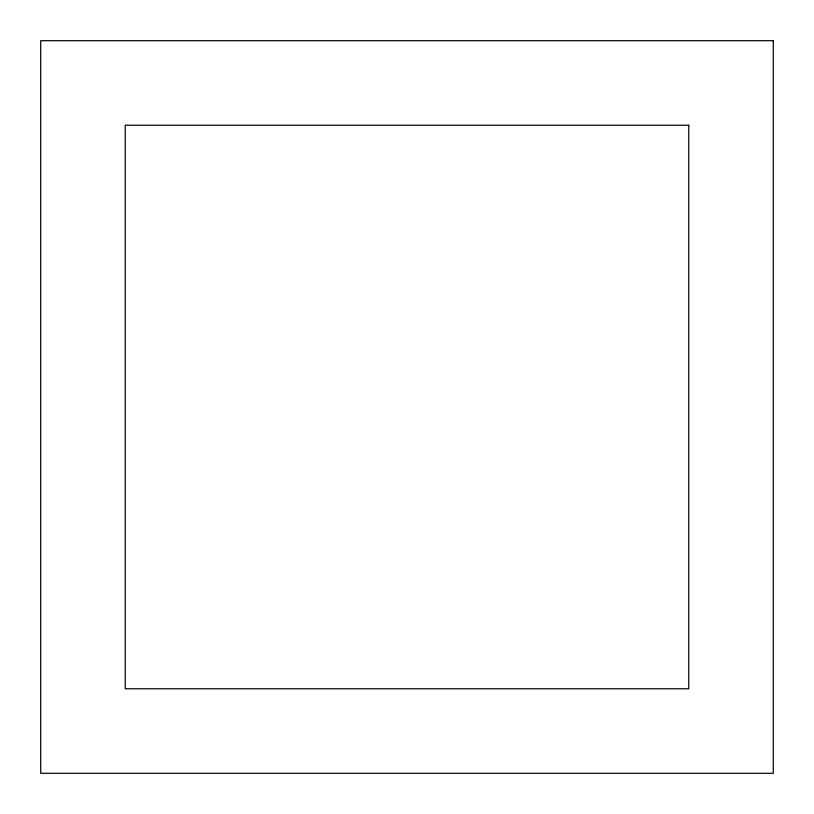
<?xml version="1.0" encoding="UTF-8"?>
<svg xmlns="http://www.w3.org/2000/svg" width="814" height="814" viewBox="0 0 814 814"><rect width="100%" height="100%" fill="white"/><g stroke="black" fill="none" stroke-linecap="round" stroke-linejoin="round"><path stroke-width="1.22" d="M773.3 40.7L40.7 40.7L40.7 773.3L773.3 773.3L773.3 40.7M688.766 125.234L125.234 125.234L125.234 688.766L688.766 688.766L688.766 125.234"/></g></svg>
